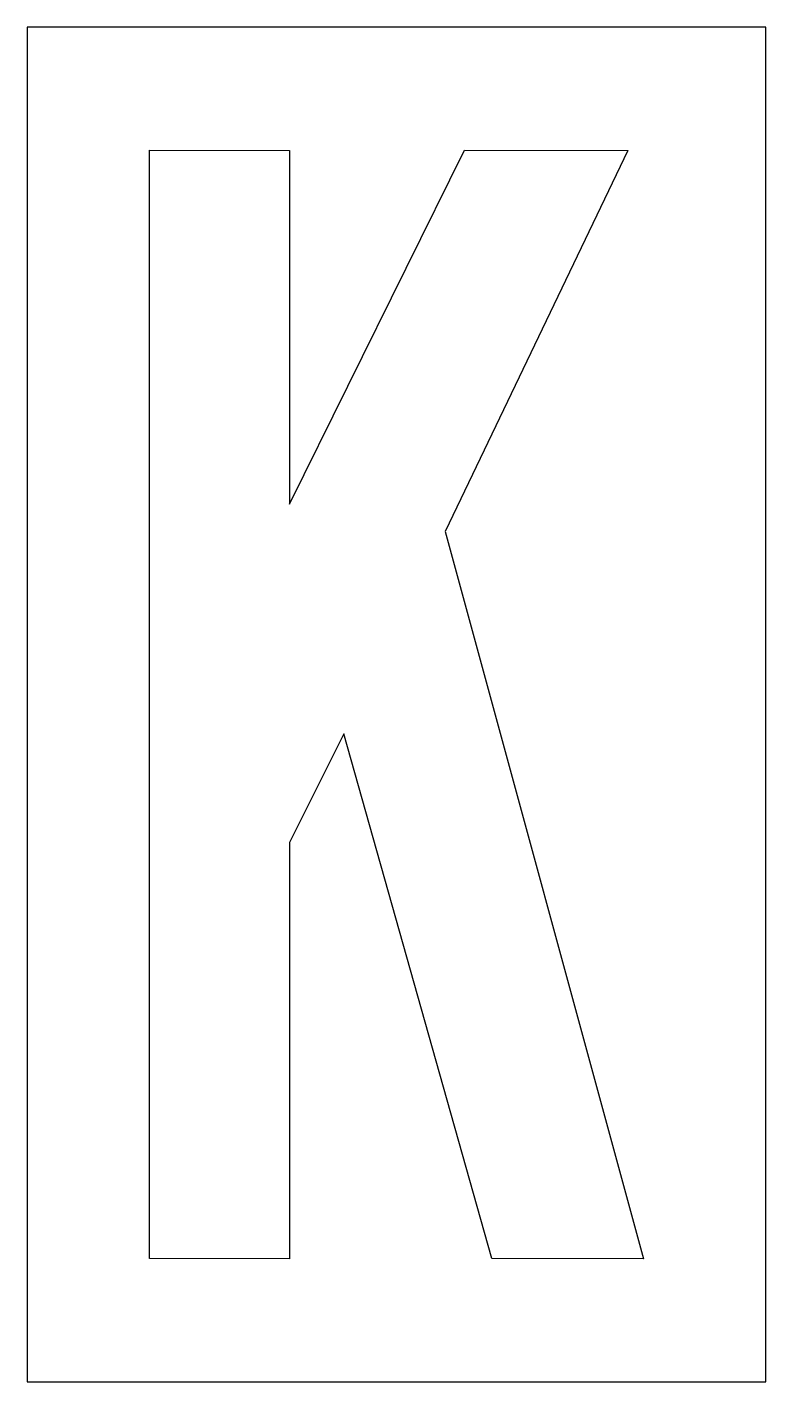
# Model space of a CAD drawing. Extents: x 0 to 12, y 0 to 22.
import ezdxf

# ---------------------------------------------------------------- set-up
doc = ezdxf.new("R2010")
doc.units = 0
doc.layers.add('CUT', color=7, linetype='Continuous')
doc.layers.add('OUTSIDE', color=1, linetype='Continuous')

msp = doc.modelspace()

# ---------------------------------------------------------------- linework, layer by layer
at = {"layer": 'CUT'}
msp.add_lwpolyline([(7.5459, 2.0047), (5.1463, 10.5259), (4.2624, 8.7579), (4.2624, 2.0004), (1.9895, 2.0022), (1.9895, 19.9995), (4.2624, 19.998), (4.2624, 14.2539), (7.1056, 20), (9.7569, 19.9978), (6.7901, 13.8094), (10.0105, 2)], close=True, dxfattribs=at)
at = {"layer": 'OUTSIDE'}
msp.add_lwpolyline([(0, 0), (12, 0), (12, 22), (0, 22)], close=True, dxfattribs=at)

doc.saveas('drawing.dxf')
